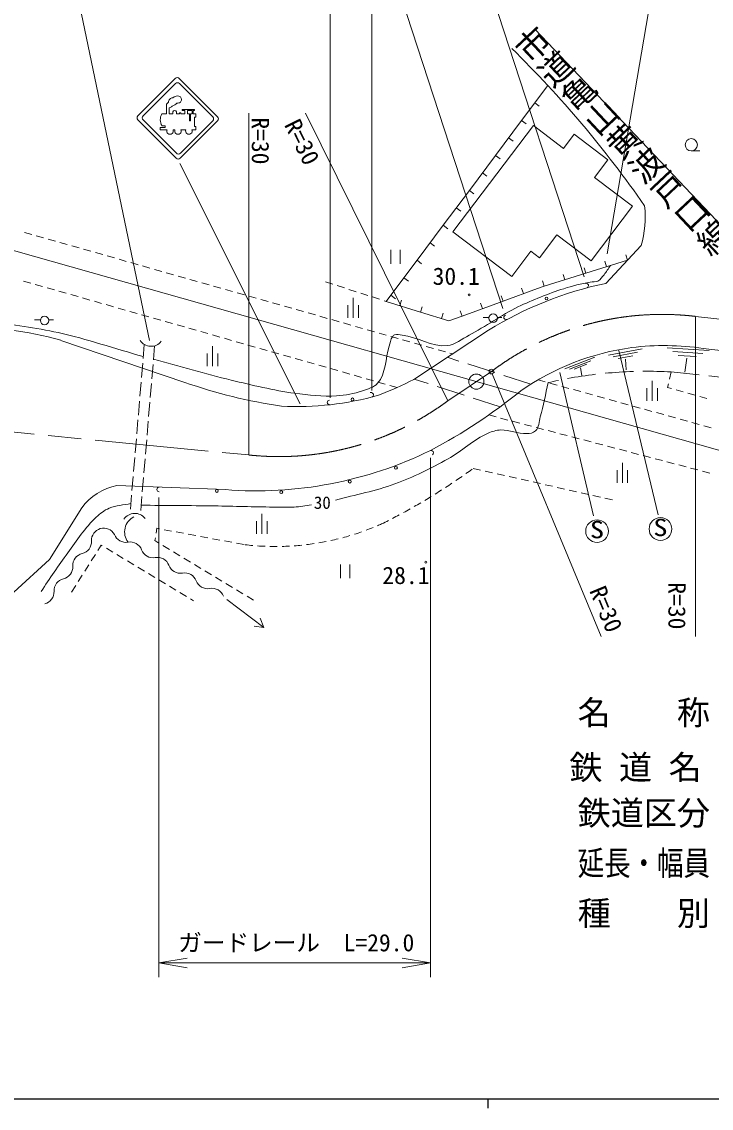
# Model space of a CAD drawing. Units: millimetres, scale not verified. Extents: x 40000 to 680000, y 20000 to 380000.
# Drawn here: x 118681 to 191660, y 204000 to 318947 of the extents above; entities that cross this region are included whole.
import ezdxf
from ezdxf.enums import TextEntityAlignment as Align

# ---------------------------------------------------------------- set-up
doc = ezdxf.new("R2010")
doc.units = ezdxf.units.MM
doc.header["$LTSCALE"] = 1000
doc.header["$PDMODE"] = 32
doc.header["$PDSIZE"] = 500
doc.linetypes.add('CHAIN', pattern=[18.5, 12, -1.5, 3.5, -1.5])
for name, color, linetype, lineweight in [('M-BGD', 7, 'Continuous', 13), ('M-BMK', 2, 'CHAIN', 13), ('M-TTL-BAND', 7, 'Continuous', 25), ('M-WORK', 1, 'Continuous', 13)]:
    doc.layers.add(name, color=color, linetype=linetype, lineweight=lineweight)
doc.styles.add('@ＭＳ ゴシック', font='')
doc.styles.add('ＭＳ ゴシック', font='')
doc.styles.get('@ＭＳ ゴシック').set_extended_font_data('@MS Gothic')
doc.styles.get('ＭＳ ゴシック').set_extended_font_data('MS Gothic')

# ---------------------------------------------------------------- blocks, each defined once
blk = doc.blocks.new('open_arrow')
at = {"color": 0, "linetype": 'Continuous', "lineweight": -2}
blk.add_lwpolyline([(7.5, 1.25), (0, 0), (7.5, -1.25)], dxfattribs=at)

msp = doc.modelspace()

# ---------------------------------------------------------------- linework, layer by layer
at = {"layer": 'M-BGD'}
msp.add_circle((168387, 281941), 250, dxfattribs=at)
msp.add_point((168387, 281941), dxfattribs=at)
at = {"layer": 'M-BMK'}
for p, q in [((189992, 287775), (216517, 284711)), ((163779, 278846), (168387, 281941)), ((71219, 280064), (142733, 273111))]:
    msp.add_line(p, q, dxfattribs=at)
for centre, start, end in [((186446, 257985), 83.21127, 127.01032), ((145909, 302942), 263.92456, 306.56229)]:
    msp.add_arc(centre, 30000, start, end, dxfattribs=at)
at = {"layer": 'M-TTL-BAND'}
for p, q in [((40000, 205000), (579000, 205000)), ((168000, 205000), (168000, 204000))]:
    msp.add_line(p, q, dxfattribs=at)
at = {"layer": 'M-WORK'}
for p, q in [((132212, 285219), (122322, 332695)), ((180642, 294381), (187180, 332695)), ((151317, 279156), (151317, 324047)), ((155729, 279948), (155729, 324047)), ((169602, 288615), (158013, 324047)), ((178216, 291955), (167720, 324047)), ((173005, 318125), (198131, 291657)), ((130974, 308987), (134933, 312945)), ((135357, 312945), (139416, 308887)), ((131526, 308977), (134959, 312410)), ((135383, 312410), (138903, 308890)), ((174353, 312212), (171587, 308511)), ((172970, 310361), (173450, 310002)), ((134018, 310231), (134018, 309192)), ((134297, 309835), (134297, 309192)), ((134678, 309192), (134678, 309413)), ((135068, 309413), (135068, 309192)), ((135390, 309192), (135390, 309310)), ((135390, 309310), (135529, 309310)), ((135529, 309310), (135529, 309192)), ((135659, 309674), (135659, 309550)), ((135659, 309674), (136980, 309674)), ((135659, 309550), (135953, 309550)), ((135953, 309192), (135953, 309550)), ((136241, 309550), (136241, 309192)), ((136241, 309550), (136719, 309550)), ((136719, 309550), (136719, 309192)), ((136822, 309550), (136980, 309550)), ((136822, 309550), (136822, 309192)), ((136980, 309674), (136980, 309550)), ((142733, 309263), (142733, 273111)), ((148718, 309263), (163779, 278846)), ((135032, 304504), (130974, 308562)), ((135046, 305033), (131526, 308553)), ((133500, 309192), (134018, 309192)), ((134297, 309192), (134678, 309192)), ((135068, 309192), (135390, 309192)), ((139416, 308463), (135457, 304504)), ((138903, 308466), (135470, 305033)), ((135529, 309192), (135953, 309192)), ((136241, 309192), (136426, 309192)), ((136426, 309192), (136426, 308459)), ((136426, 308459), (136548, 308459)), ((136548, 309192), (136719, 309192)), ((136548, 309192), (136548, 308459)), ((136822, 309192), (137117, 309192)), ((137117, 308863), (136964, 308863)), ((136964, 308863), (136964, 307850)), ((137117, 309192), (137117, 308863)), ((171587, 308511), (168820, 304810)), ((171587, 308511), (172067, 308152)), ((73776, 307193), (219264, 266031)), ((133349, 307527), (133349, 307766)), ((133349, 307766), (133856, 307766)), ((134052, 307527), (133349, 307527)), ((133532, 307934), (133856, 307934)), ((133856, 307934), (133856, 307766)), ((134692, 307527), (134902, 307527)), ((135538, 307527), (136058, 307527)), ((136693, 307527), (137117, 307527)), ((136964, 307850), (137117, 307850)), ((137117, 307850), (137117, 307527)), ((172844, 307953), (164323, 296710)), ((172844, 307953), (176016, 305549)), ((176016, 305549), (177143, 307036)), ((180717, 304327), (177143, 307036)), ((170203, 306660), (170684, 306301)), ((168820, 304810), (166054, 301109)), ((168820, 304810), (169301, 304451)), ((189548, 305283), (190455, 305283)), ((135429, 303955), (148136, 278541)), ((180717, 304327), (179318, 302481)), ((167437, 302959), (167917, 302600)), ((179318, 302481), (183334, 299438)), ((166054, 301109), (163287, 297408)), ((166054, 301109), (166534, 300750)), ((164670, 299259), (165151, 298899)), ((178943, 293645), (183334, 299438)), ((118974, 296653), (119744, 296435)), ((163287, 297408), (160520, 293707)), ((163287, 297408), (163768, 297049)), ((170537, 292001), (164323, 296710)), ((120225, 296299), (120994, 296080)), ((121475, 295944), (122245, 295726)), ((122726, 295589), (123496, 295371)), ((161904, 295558), (162384, 295198)), ((175309, 296399), (173477, 293981)), ((178943, 293645), (175309, 296399)), ((123977, 295234), (124746, 295016)), ((125228, 294880), (125997, 294661)), ((126478, 294525), (127248, 294307)), ((157758, 294801), (157758, 293343)), ((158730, 294801), (158730, 293343)), ((170537, 292001), (172563, 294674)), ((172563, 294674), (173477, 293981)), ((180484, 291270), (184236, 295260)), ((182791, 293723), (182611, 294295)), ((127729, 294170), (128499, 293952)), ((128980, 293816), (129749, 293597)), ((130230, 293461), (131000, 293243)), ((160520, 293707), (157754, 290006)), ((160520, 293707), (161001, 293348)), ((178382, 292339), (182791, 293723)), ((180586, 293031), (180407, 293603)), ((131481, 293106), (132251, 292888)), ((132732, 292751), (133501, 292533)), ((133982, 292397), (134752, 292178)), ((135233, 292042), (136003, 291824)), ((173974, 290955), (178382, 292339)), ((176178, 291647), (175998, 292219)), ((178382, 292339), (178202, 292911)), ((119638, 291287), (118869, 291506)), ((120889, 290931), (120119, 291150)), ((136484, 291687), (137253, 291469)), ((137734, 291333), (138504, 291114)), ((138985, 290978), (139755, 290760)), ((150843, 291428), (151604, 291182)), ((152080, 291029), (152841, 290783)), ((159137, 291857), (159618, 291498)), ((173269, 290734), (173974, 290955)), ((173974, 290955), (173794, 291527)), ((122139, 290575), (121370, 290794)), ((123389, 290219), (122620, 290438)), ((124640, 289863), (123870, 290082)), ((125890, 289507), (125121, 289726)), ((140236, 290623), (141005, 290405)), ((141486, 290268), (142256, 290050)), ((142737, 289914), (143507, 289696)), ((153317, 290629), (154078, 290383)), ((153762, 289730), (153762, 287630)), ((154554, 290230), (155315, 289984)), ((155791, 289830), (156552, 289585)), ((157754, 290006), (157266, 289354)), ((157754, 290006), (158235, 289647)), ((169625, 289394), (169418, 289957)), ((169625, 289394), (173269, 290734)), ((171794, 290191), (171587, 290754)), ((127140, 289151), (126371, 289370)), ((128391, 288796), (127621, 289015)), ((129641, 288440), (128872, 288659)), ((143988, 289559), (144757, 289341)), ((145238, 289204), (146008, 288986)), ((146489, 288850), (147259, 288631)), ((153202, 288960), (153202, 287630)), ((154322, 288960), (154322, 287630)), ((157028, 289431), (157266, 289354)), ((157266, 289354), (160901, 288223)), ((158695, 288910), (158873, 289482)), ((160901, 288223), (161079, 288796)), ((165289, 287799), (169625, 289394)), ((167457, 288597), (167250, 289160)), ((120660, 287415), (120039, 287415)), ((122036, 287415), (121550, 287415)), ((130891, 288084), (130122, 288303)), ((132142, 287728), (131372, 287947)), ((133392, 287372), (132623, 287591)), ((147740, 288495), (148509, 288277)), ((148990, 288140), (149760, 287922)), ((150241, 287786), (151011, 287567)), ((151492, 287431), (152261, 287213)), ((160901, 288223), (163901, 287289)), ((163107, 287536), (163285, 288109)), ((163901, 287289), (165289, 287799)), ((165289, 287799), (165082, 288362)), ((168123, 287654), (167502, 287654)), ((169500, 287654), (169013, 287654)), ((189992, 253892), (189992, 287775)), ((134642, 287016), (133873, 287235)), ((135893, 286660), (135123, 286879)), ((137143, 286304), (136374, 286523)), ((152742, 287076), (153512, 286858)), ((153993, 286721), (154763, 286503)), ((155244, 286367), (156013, 286148)), ((160184, 281111), (168075, 286314)), ((122818, 285241), (135930, 280795)), ((138393, 285948), (137624, 286167)), ((139644, 285592), (138874, 285811)), ((140894, 285236), (140125, 285455)), ((142144, 284880), (141375, 285099)), ((156494, 286012), (157264, 285794)), ((157745, 285657), (158515, 285439)), ((158996, 285303), (159765, 285084)), ((131654, 284802), (131527, 283307)), ((132746, 284664), (132620, 283169)), ((138872, 284621), (138872, 282521)), ((143395, 284524), (142625, 284743)), ((144645, 284168), (143876, 284388)), ((145895, 283813), (145126, 284032)), ((160246, 284948), (161016, 284730)), ((161497, 284593), (162267, 284375)), ((162748, 284238), (163517, 284020)), ((180766, 283687), (184340, 284360)), ((181294, 283497), (183847, 283978)), ((181889, 284150), (186051, 266769)), ((186992, 284460), (191446, 284177)), ((187577, 284052), (190758, 283850)), ((190814, 284385), (223223, 280641)), ((131485, 282809), (131359, 281314)), ((138312, 283851), (138312, 282521)), ((139432, 283851), (139432, 282521)), ((147146, 283457), (146376, 283676)), ((148396, 283101), (147627, 283320)), ((149646, 282745), (148877, 282964)), ((164938, 283052), (163722, 283444)), ((163998, 283884), (164272, 283806)), ((176174, 282225), (179325, 283463)), ((176655, 282204), (178905, 283089)), ((181822, 283307), (183354, 283595)), ((182599, 283260), (182669, 282115)), ((188162, 283643), (190071, 283522)), ((189082, 283338), (188877, 281866)), ((132578, 282671), (132451, 281176)), ((150897, 282389), (150127, 282608)), ((152147, 282033), (151377, 282252)), ((153397, 281677), (152628, 281896)), ((168745, 281826), (165889, 282746)), ((180018, 253892), (168483, 281710)), ((175645, 281825), (179190, 266672)), ((177135, 282183), (178485, 282714)), ((177830, 282316), (177951, 281525)), ((187411, 281897), (187232, 281117)), ((187411, 281897), (190394, 281581)), ((131317, 280816), (131191, 279322)), ((132409, 280678), (132283, 279183)), ((154648, 281321), (153878, 281540)), ((155898, 280965), (155128, 281184)), ((157148, 280609), (156379, 280828)), ((158399, 280253), (157629, 280472)), ((161698, 280666), (160227, 281140)), ((172552, 280600), (169697, 281519)), ((173324, 281066), (174095, 280853)), ((174577, 280719), (175348, 280505)), ((185414, 280941), (185414, 278841)), ((187121, 280630), (187038, 280268)), ((191388, 281476), (194372, 281160)), ((165506, 279440), (162650, 280360)), ((175830, 280372), (176601, 280158)), ((177082, 280025), (177853, 279811)), ((178335, 279678), (179106, 279464)), ((179588, 279330), (180359, 279117)), ((184854, 280171), (184854, 278841)), ((185974, 280171), (185974, 278841)), ((187038, 280268), (187451, 280152)), ((187932, 280017), (188702, 279800)), ((189183, 279665), (189954, 279448)), ((131149, 278823), (131023, 277329)), ((132241, 278685), (132115, 277190)), ((169313, 278214), (166458, 279133)), ((180841, 278983), (181612, 278770)), ((182094, 278636), (182865, 278422)), ((183346, 278289), (184117, 278075)), ((190435, 279313), (191205, 279096)), ((168103, 277346), (168877, 277143)), ((184599, 277942), (185370, 277728)), ((185852, 277595), (186623, 277381)), ((187105, 277247), (187876, 277034)), ((130981, 276830), (130855, 275336)), ((132073, 276692), (131947, 275197)), ((169360, 277016), (170134, 276813)), ((170618, 276686), (171392, 276482)), ((171875, 276355), (172649, 276152)), ((173132, 276025), (173906, 275822)), ((188358, 276900), (189128, 276687)), ((189610, 276553), (190381, 276339)), ((190863, 276206), (191634, 275992)), ((130813, 274838), (130686, 273343)), ((174390, 275695), (175164, 275491)), ((175647, 275364), (176421, 275161)), ((176904, 275034), (177678, 274831)), ((131905, 274699), (131779, 273204)), ((178162, 274704), (178936, 274500)), ((179419, 274373), (180193, 274170)), ((180676, 274043), (181450, 273840)), ((181934, 273713), (182708, 273509)), ((130644, 272845), (130518, 271350)), ((131737, 272706), (131610, 271212)), ((161955, 272814), (161955, 217874)), ((183191, 273382), (183965, 273179)), ((184448, 273052), (185222, 272849)), ((185706, 272722), (186480, 272518)), ((166459, 271685), (167239, 271509)), ((167727, 271400), (168507, 271224)), ((181690, 271511), (181690, 270181)), ((182250, 272281), (182250, 270181)), ((182810, 271511), (182810, 270181)), ((186963, 272391), (187737, 272188)), ((188220, 272061), (188994, 271858)), ((189478, 271731), (190252, 271528)), ((190735, 271400), (191509, 271197)), ((130476, 270852), (130350, 269357)), ((131568, 270713), (131442, 269219)), ((168995, 271114), (169776, 270938)), ((170263, 270829), (171044, 270653)), ((171532, 270543), (172312, 270367)), ((172800, 270258), (173580, 270082)), ((128754, 269885), (140231, 269445)), ((174068, 269972), (174849, 269796)), ((175336, 269686), (176117, 269511)), ((176605, 269401), (177385, 269225)), ((177873, 269115), (178653, 268940)), ((130308, 268859), (130182, 267364)), ((131400, 268720), (131274, 267226)), ((133205, 268597), (133205, 217874)), ((179141, 268830), (179922, 268654)), ((180409, 268544), (181190, 268369)), ((121619, 262046), (125028, 267530)), ((130140, 266866), (130138, 266840)), ((144083, 266883), (144083, 264783)), ((143523, 266113), (143523, 264783)), ((144643, 266113), (144643, 264783)), ((132895, 264856), (132966, 265353)), ((132966, 265353), (133259, 265299)), ((133751, 265207), (134537, 265062)), ((135029, 264970), (135816, 264825)), ((136307, 264733), (137094, 264588)), ((137585, 264496), (138372, 264351)), ((126740, 263014), (127100, 263584)), ((127100, 263584), (127208, 263518)), ((127636, 263260), (128321, 262847)), ((132780, 264049), (132825, 264361)), ((133195, 263798), (132780, 264049)), ((134308, 263126), (133623, 263540)), ((138864, 264259), (139650, 264114)), ((140142, 264022), (140928, 263877)), ((141420, 263785), (142207, 263640)), ((126046, 261915), (126473, 262592)), ((128750, 262588), (129435, 262175)), ((135421, 262454), (134736, 262868)), ((136533, 261782), (135849, 262195)), ((117862, 258614), (121619, 262046)), ((125353, 260816), (125780, 261492)), ((129863, 261917), (130548, 261504)), ((130976, 261246), (131661, 260832)), ((137646, 261109), (136961, 261523)), ((152430, 261524), (152430, 260066)), ((153402, 261524), (153402, 260066)), ((124659, 259717), (125086, 260393)), ((132089, 260574), (132774, 260161)), ((133202, 259903), (133887, 259490)), ((138759, 260437), (138074, 260851)), ((139871, 259765), (139187, 260179)), ((123965, 258617), (124392, 259294)), ((134316, 259231), (135001, 258818)), ((140984, 259093), (140299, 259506)), ((142097, 258420), (141412, 258834)), ((135429, 258560), (136114, 258147)), ((136542, 257888), (136877, 257686)), ((140381, 257835), (144320, 254877)), ((143210, 257748), (142525, 258162)), ((144320, 254877), (143904, 255852)), ((144320, 254877), (143268, 255005)), ((161955, 219374), (133205, 219374))]:
    msp.add_line(p, q, dxfattribs=at)
for centre, radius in [((189548, 305931), 648), ((166048, 290042), 100), ((174227, 289666), 150), ((121105, 287348), 450), ((168568, 287586), 450), ((166800, 280875), 800), ((153681, 278993), 150), ((158290, 271761), 150), ((153395, 270293), 150), ((139328, 269305), 150), ((146154, 269195), 150), ((179569, 265055), 1200), ((186280, 265283), 1200), ((161443, 261763), 100)]:
    msp.add_circle(centre, radius, dxfattribs=at)
for centre, radius, start, end in [((89655, 233527), 115607, 34.78303, 45.59741), ((135145, 312733), 300, 45, 135), ((135171, 312198), 300, 45, 135), ((134415, 310026), 447, 114.64856, 152.632), ((134644, 310472), 417, 85.99341, 185.45704), ((135159, 310447), 656, 67.30737, 137.84356), ((135176, 310931), 590, 262.51239, 301.09248), ((135137, 310706), 443, 320.92057, 51.53109), ((134232, 310268), 438, 278.56049, 326.80062), ((134365, 310948), 948, 284.23778, 320.7046), ((134873, 309337), 209, 21.29991, 158.70009), ((131186, 308774), 300, 135, 225), ((131738, 308765), 300, 135, 225), ((134612, 308590), 1264, 151.58928, 211.26196), ((138691, 308678), 300, 315, 45), ((139204, 308675), 300, 315, 45), ((134375, 307386), 348, 156.0531, 23.9469), ((135220, 307386), 348, 156.0531, 23.9469), ((136376, 307386), 348, 156.0531, 23.9469), ((135258, 305245), 300, 225, 315), ((135245, 304716), 300, 225, 315), ((173686, 298308), 10982, 343.88433, 6.11438), ((188588, 252971), 39147, 101.94732, 121.59952), ((178419, 291032), 250, 290.7842, 110.7842), ((169955, 287681), 250, 110.70118, 290.70118), ((114081, 255852), 30661, 73.44307, 94.03886), ((132358, 285986), 1378, 213.57599, 321.91486), ((186840, 257838), 26874, 97.66418, 124.81203), ((186712, 256685), 28002, 81.5778, 97.0898), ((184846, 235930), 46038, 96.76327, 100.49683), ((184846, 235930), 46038, 91.78518, 95.51875), ((184846, 235930), 46038, 86.80709, 90.54066), ((154758, 335018), 57399, 250.85053, 261.40095), ((140491, 319807), 43419, 291.55096, 296.97162), ((184846, 235930), 46038, 101.74136, 103.11472), ((147689, 310872), 32643, 267.34443, 285.55127), ((155661, 279474), 250, 290.7842, 110.7842), ((134430, 325598), 58840, 297.89129, 309.04943), ((151270, 278677), 250, 97.27999, 277.27999), ((143482, 311380), 42061, 265.56742, 296.0523), ((162001, 273340), 250, 303.45653, 123.45653), ((126730, 326342), 67570, 305.21863, 305.89699), ((126730, 326342), 67570, 304.1163, 304.79466), ((130106, 263621), 6408, 102.1797, 142.41225), ((133231, 269463), 250, 90, 270), ((126730, 326342), 67570, 301.91163, 302.58999), ((126730, 326342), 67570, 303.01396, 303.69232), ((126730, 326342), 67570, 299.70696, 300.38532), ((126730, 326342), 67570, 300.80929, 301.48765), ((130645, 265559), 1378, 38.08514, 146.42401), ((126730, 326342), 67570, 297.50229, 298.18065), ((126730, 326342), 67570, 298.60462, 299.28298), ((131379, 264975), 1808, 117.46442, 216.82258), ((145540, 291027), 27598, 293.03026, 294.02019), ((126730, 326342), 67570, 296.39995, 297.07831), ((127359, 264076), 1295, 29.20992, 183.07901), ((129701, 265166), 1295, 200.67164, 280.25426), ((145540, 291027), 27598, 284.9336, 286.59445), ((145540, 291027), 27598, 287.63248, 289.29334), ((145540, 291027), 27598, 290.33137, 291.99223), ((124772, 263937), 1295, 283.49639, 3.07901), ((130162, 262617), 1295, 20.67164, 100.25426), ((145540, 291027), 27598, 263.34249, 265.00334), ((145540, 291027), 27598, 266.04137, 267.70223), ((145540, 291027), 27598, 268.74026, 270.40112), ((145540, 291027), 27598, 271.43915, 273.10001), ((145540, 291027), 27598, 274.13804, 275.7989), ((145540, 291027), 27598, 276.83693, 278.49778), ((145540, 291027), 27598, 279.53582, 281.19667), ((145540, 291027), 27598, 282.23471, 283.89556), ((125377, 261418), 1295, 103.49639, 183.07901), ((132586, 263531), 1295, 200.67164, 280.25426), ((133047, 260982), 1295, 20.67164, 100.25426), ((122790, 261279), 1295, 283.49639, 3.07901), ((135471, 261896), 1295, 200.67164, 280.25426), ((123394, 258760), 1295, 103.49639, 183.07901), ((135932, 259347), 1295, 20.67164, 100.25426), ((138356, 260262), 1295, 200.67164, 280.25426), ((120808, 258621), 1295, 283.49639, 3.07901), ((138817, 257713), 1295, 20.67164, 100.25426)]:
    msp.add_arc(centre, radius, start, end, dxfattribs=at)
for points, knots in [([(132627, 283250), (135371, 282511), (138095, 281690), (140860, 281032), (143083, 280503), (145309, 279948), (147574, 279644), (149040, 279446), (150526, 279264), (152003, 279362), (152932, 279424), (153862, 279607), (154744, 279907), (155307, 280099), (155957, 280246), (156344, 280698), (157233, 281736), (157155, 283308), (157574, 284609), (157683, 284946), (157707, 285327), (157908, 285619), (157966, 285703), (158049, 285779), (158145, 285813), (158394, 285900), (158674, 285836), (158936, 285804), (160561, 285606), (162089, 284502), (163717, 284679), (164563, 284771), (165266, 285389), (166019, 285786), (167783, 286717), (169409, 287905), (171204, 288774), (172770, 289533), (174399, 290170), (176055, 290707), (176963, 291002), (177894, 291233), (178832, 291410), (179104, 291462), (179409, 291392), (179658, 291516), (179936, 291655), (180110, 291944), (180308, 292184), (180559, 292488), (180757, 292831), (180982, 293155)], [0, 0, 0, 0, 1, 1, 1, 2, 2, 2, 3, 3, 3, 4, 4, 4, 5, 5, 5, 6, 6, 6, 7, 7, 7, 8, 8, 8, 9, 9, 9, 10, 10, 10, 11, 11, 11, 12, 12, 12, 13, 13, 13, 14, 14, 14, 15, 15, 15, 16, 16, 16, 17, 17, 17, 17]), ([(115287, 287254), (117707, 286855), (120152, 286592), (122546, 286059), (125588, 285381), (128546, 284366), (131545, 283520)], [0, 0, 0, 0, 1, 1, 1, 2, 2, 2, 2]), ([(151893, 268341), (153988, 268910), (156142, 269297), (158179, 270048), (160122, 270764), (161985, 271698), (163797, 272702), (165265, 273514), (166495, 274751), (168034, 275418), (168460, 275602), (168921, 275734), (169384, 275759), (170302, 275808), (171198, 275304), (172116, 275371), (172444, 275395), (172826, 275422), (173062, 275651), (173439, 276014), (173417, 276637), (173559, 277140), (173896, 278335), (174120, 279559), (174400, 280768)], [0, 0, 0, 0, 1, 1, 1, 2, 2, 2, 3, 3, 3, 4, 4, 4, 5, 5, 5, 6, 6, 6, 7, 7, 7, 8, 8, 8, 8]), ([(120722, 258672), (121666, 260031), (122565, 261422), (123552, 262749), (124518, 264047), (125392, 265442), (126575, 266545), (126976, 266919), (127426, 267260), (127928, 267477), (128650, 267788), (129465, 267808), (130233, 267973)], [0, 0, 0, 0, 1, 1, 1, 2, 2, 2, 3, 3, 3, 4, 4, 4, 4]), ([(131322, 267796), (133905, 267772), (136488, 267761), (139071, 267723), (141151, 267693), (143231, 267620), (145311, 267600), (146043, 267593), (146777, 267554), (147508, 267600), (148120, 267638), (148726, 267752), (149335, 267828)], [0, 0, 0, 0, 1, 1, 1, 2, 2, 2, 3, 3, 3, 4, 4, 4, 4])]:
    msp.add_open_spline(points, degree=3, knots=knots, dxfattribs=at)

# ---------------------------------------------------------------- block references
at = {"layer": 'M-WORK', "xscale": 400, "yscale": 400}
msp.add_blockref('open_arrow', (133205, 219374), dxfattribs=at)
at = {"layer": 'M-WORK', "xscale": 400, "yscale": 400, "rotation": 180}
msp.add_blockref('open_arrow', (161955, 219374), dxfattribs=at)

# ---------------------------------------------------------------- texts
at = {"layer": 'M-WORK', "style": '@ＭＳ ゴシック'}
msp.add_text('市道亀山黄波戸口線', height=2566, rotation=313.198, dxfattribs=at).set_placement((191642, 293438), align=Align.BOTTOM_RIGHT)
at = {"layer": 'M-WORK', "style": 'ＭＳ ゴシック'}
for rotation, p in [(270, (143951, 306341)), (296.344, (148354, 306222)), (292.522, (180529, 256811)), (270, (188039, 257151))]:
    msp.add_text('R=30', height=1833, rotation=rotation, dxfattribs=at).set_placement(p, align=Align.MIDDLE_CENTER)
for s, height, p in [('30.1', 1833, (162170, 290563)), ('30', 1320, (149596, 267017)), ('28.1', 1833, (156848, 258910))]:
    msp.add_text(s, height=height, dxfattribs=at).set_placement(p, align=Align.BOTTOM_LEFT)
at = {"layer": 'M-WORK', "style": 'ＭＳ ゴシック', "width": 1.2}
for p in [(178820, 263753), (185530, 263981)]:
    msp.add_text('S', height=1833, dxfattribs=at).set_placement(p, align=Align.BOTTOM_LEFT)
at = {"layer": 'M-WORK', "style": 'ＭＳ ゴシック'}
for s, height, p in [('名\u3000\u3000称', 2566, (184520, 243802)), ('鉄道区分', 2566, (184520, 233190)), ('種\u3000\u3000別', 2566, (184520, 222578)), ('ガードレール\u3000L=29.0', 1833, (147737, 220054))]:
    msp.add_text(s, height=height, dxfattribs=at).set_placement(p, align=Align.BOTTOM_CENTER)
at = {"layer": 'M-WORK', "style": 'ＭＳ ゴシック', "width": 0.8}
msp.add_text('延長・幅員', height=2566, dxfattribs=at).set_placement((184520, 227884), align=Align.BOTTOM_CENTER)
at = {"layer": 'M-WORK', "insert": (184520, 238496), "char_height": 2566, "attachment_point": 8, "style": 'ＭＳ ゴシック'}
msp.add_mtext('\\T1.5;鉄道名', dxfattribs=at)

doc.saveas('drawing.dxf')
